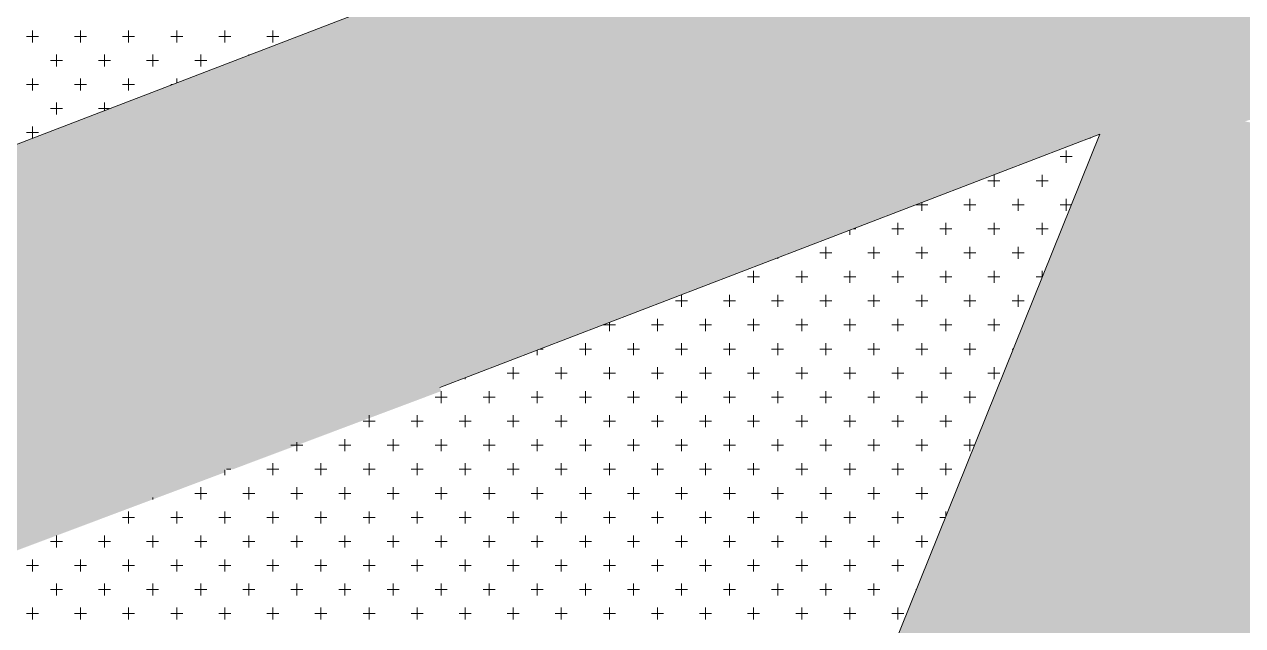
# Model space of a CAD drawing. Header units: metres. Extents: x 476631 to 477421, y 4483749 to 4484052.
# Drawn here: x 477210.7 to 477242.88, y 4483885.18 to 4483901.05 of the extents above; entities that cross this region are included whole.
import ezdxf

# ---------------------------------------------------------------- set-up
doc = ezdxf.new("R2010")
doc.units = ezdxf.units.M
for name, color, linetype, lineweight in [('PL_PARK', 97, 'Continuous', 0), ('serbest', 10, 'Continuous', 0), ('TK_PARSEL', 1, 'Continuous', 0)]:
    doc.layers.add(name, color=color, linetype=linetype, lineweight=lineweight)

msp = doc.modelspace()

# ---------------------------------------------------------------- hatches: boundary and pattern name
at = {"layer": 'serbest', "true_color": 0x636466}
h = msp.add_hatch(color=251, dxfattribs=at)
h.dxf.hatch_style = 1
h.paths.add_polyline_path([(477256.761, 4483902.936), (477254.463, 4483908.153), (477244.421, 4483910.901), (477218.091, 4483900.801), (477221.672, 4483891.465), (477239.114, 4483898.155), (477242.941, 4483898.49)])
h = msp.add_hatch(color=251, dxfattribs=at)
h.dxf.hatch_style = 1
h.paths.add_polyline_path([(477215.994, 4483889.224), (477215.994, 4483889.305), (477216.209, 4483889.305), (477217.899, 4483889.939), (477217.899, 4483889.94), (477217.901, 4483889.94), (477221.709, 4483891.369), (477218.091, 4483900.801), (477204.091, 4483895.432), (477191.216, 4483887.727), (477190.837, 4483875.132), (477199.474, 4483878.837), (477199.62, 4483881.102), (477208.483, 4483886.405)])
at = {"layer": 'TK_PARSEL', "true_color": 0x136734}
h = msp.add_hatch(color=116, dxfattribs=at)
h.dxf.hatch_style = 1
h.paths.add_polyline_path([(477293.856, 4483888.608), (477242.941, 4483898.49), (477239.114, 4483898.155), (477239.11, 4483898.154), (477227.122, 4483868.421), (477230.146, 4483867.519), (477246.269, 4483859.335), (477256.296, 4483857.09), (477260.598, 4483856.127), (477271.1, 4483856.06), (477279.105, 4483856.009), (477280.268, 4483856.001), (477286.325, 4483858.137), (477291.531, 4483859.973), (477302.475, 4483867.147), (477310.3, 4483871.581)])

# ---------------------------------------------------------------- linework, layer by layer
at = {"layer": 'PL_PARK', "color": 3}
for p, q in [((477224.256, 4483903.167), (477204.091, 4483895.432)), ((477221.672, 4483891.465), (477239.11, 4483898.154)), ((477239.11, 4483898.154), (477227.122, 4483868.421))]:
    msp.add_line(p, q, dxfattribs=at)
at = {"layer": 'PL_PARK', "color": 3, "linetype": 'Continuous'}
for p, q in [((477210.914, 4483900.576), (477210.914, 4483900.894)), ((477212.184, 4483900.576), (477212.184, 4483900.894)), ((477213.454, 4483900.576), (477213.454, 4483900.894)), ((477214.724, 4483900.576), (477214.724, 4483900.894)), ((477215.994, 4483900.576), (477215.994, 4483900.894)), ((477217.264, 4483900.576), (477217.264, 4483900.894)), ((477210.755, 4483900.735), (477211.072, 4483900.735)), ((477212.025, 4483900.735), (477212.342, 4483900.735)), ((477213.295, 4483900.735), (477213.612, 4483900.735)), ((477214.565, 4483900.735), (477214.882, 4483900.735)), ((477215.835, 4483900.735), (477216.152, 4483900.735)), ((477217.105, 4483900.735), (477217.422, 4483900.735)), ((477211.549, 4483899.941), (477211.549, 4483900.259)), ((477212.819, 4483899.941), (477212.819, 4483900.259)), ((477214.089, 4483899.941), (477214.089, 4483900.259)), ((477215.359, 4483899.941), (477215.359, 4483900.259)), ((477216.629, 4483900.241), (477216.629, 4483900.259)), ((477211.39, 4483900.1), (477211.707, 4483900.1)), ((477212.66, 4483900.1), (477212.977, 4483900.1)), ((477213.93, 4483900.1), (477214.247, 4483900.1)), ((477215.2, 4483900.1), (477215.517, 4483900.1)), ((477210.914, 4483899.306), (477210.914, 4483899.624)), ((477212.184, 4483899.306), (477212.184, 4483899.624)), ((477213.454, 4483899.306), (477213.454, 4483899.624)), ((477214.724, 4483899.51), (477214.724, 4483899.624)), ((477210.755, 4483899.465), (477211.072, 4483899.465)), ((477212.025, 4483899.465), (477212.342, 4483899.465)), ((477213.295, 4483899.465), (477213.612, 4483899.465)), ((477214.565, 4483899.465), (477214.606, 4483899.465)), ((477211.549, 4483898.671), (477211.549, 4483898.989)), ((477212.819, 4483898.779), (477212.819, 4483898.989)), ((477211.39, 4483898.83), (477211.707, 4483898.83)), ((477212.66, 4483898.83), (477212.951, 4483898.83)), ((477210.914, 4483898.049), (477210.914, 4483898.354)), ((477210.755, 4483898.195), (477211.072, 4483898.195)), ((477238.854, 4483898.036), (477238.854, 4483898.055)), ((477238.219, 4483897.401), (477238.219, 4483897.719)), ((477238.06, 4483897.56), (477238.378, 4483897.56)), ((477236.314, 4483896.766), (477236.314, 4483897.081)), ((477237.584, 4483896.766), (477237.584, 4483897.084)), ((477236.155, 4483896.925), (477236.472, 4483896.925)), ((477237.425, 4483896.925), (477237.742, 4483896.925)), ((477234.409, 4483896.131), (477234.409, 4483896.35)), ((477235.679, 4483896.131), (477235.679, 4483896.449)), ((477236.949, 4483896.131), (477236.949, 4483896.449)), ((477238.219, 4483896.131), (477238.219, 4483896.449)), ((477234.252, 4483896.29), (477234.567, 4483896.29)), ((477235.52, 4483896.29), (477235.837, 4483896.29)), ((477236.79, 4483896.29), (477237.107, 4483896.29)), ((477238.06, 4483896.29), (477238.358, 4483896.29)), ((477233.774, 4483895.496), (477233.774, 4483895.814)), ((477235.044, 4483895.496), (477235.044, 4483895.814)), ((477236.314, 4483895.496), (477236.314, 4483895.814)), ((477237.584, 4483895.496), (477237.584, 4483895.814)), ((477232.504, 4483895.496), (477232.504, 4483895.62)), ((477232.596, 4483895.655), (477232.662, 4483895.655)), ((477233.615, 4483895.655), (477233.932, 4483895.655)), ((477234.885, 4483895.655), (477235.202, 4483895.655)), ((477236.155, 4483895.655), (477236.472, 4483895.655)), ((477237.425, 4483895.655), (477237.742, 4483895.655)), ((477231.869, 4483894.861), (477231.869, 4483895.179)), ((477233.139, 4483894.861), (477233.139, 4483895.179)), ((477234.409, 4483894.861), (477234.409, 4483895.179)), ((477235.679, 4483894.861), (477235.679, 4483895.179)), ((477236.949, 4483894.861), (477236.949, 4483895.179)), ((477230.599, 4483894.861), (477230.599, 4483894.889)), ((477231.71, 4483895.02), (477232.027, 4483895.02)), ((477232.98, 4483895.02), (477233.297, 4483895.02)), ((477234.25, 4483895.02), (477234.567, 4483895.02)), ((477235.52, 4483895.02), (477235.837, 4483895.02)), ((477236.79, 4483895.02), (477237.107, 4483895.02)), ((477229.964, 4483894.226), (477229.964, 4483894.544)), ((477231.234, 4483894.226), (477231.234, 4483894.544)), ((477232.504, 4483894.226), (477232.504, 4483894.544)), ((477233.774, 4483894.226), (477233.774, 4483894.544)), ((477235.044, 4483894.226), (477235.044, 4483894.544)), ((477236.314, 4483894.226), (477236.314, 4483894.544)), ((477237.584, 4483894.369), (477237.584, 4483894.544)), ((477229.805, 4483894.385), (477230.122, 4483894.385)), ((477231.075, 4483894.385), (477231.392, 4483894.385)), ((477232.345, 4483894.385), (477232.662, 4483894.385)), ((477233.615, 4483894.385), (477233.932, 4483894.385)), ((477234.885, 4483894.385), (477235.202, 4483894.385)), ((477236.155, 4483894.385), (477236.472, 4483894.385)), ((477237.425, 4483894.385), (477237.59, 4483894.385)), ((477227.9, 4483893.75), (477228.217, 4483893.75)), ((477228.059, 4483893.591), (477228.059, 4483893.909)), ((477229.17, 4483893.75), (477229.487, 4483893.75)), ((477229.329, 4483893.591), (477229.329, 4483893.909)), ((477230.44, 4483893.75), (477230.757, 4483893.75)), ((477230.599, 4483893.591), (477230.599, 4483893.909)), ((477231.71, 4483893.75), (477232.027, 4483893.75)), ((477231.869, 4483893.591), (477231.869, 4483893.909)), ((477232.98, 4483893.75), (477233.297, 4483893.75)), ((477233.139, 4483893.591), (477233.139, 4483893.909)), ((477234.25, 4483893.75), (477234.567, 4483893.75)), ((477234.409, 4483893.591), (477234.409, 4483893.909)), ((477235.52, 4483893.75), (477235.837, 4483893.75)), ((477235.679, 4483893.591), (477235.679, 4483893.909)), ((477236.79, 4483893.75), (477237.107, 4483893.75)), ((477236.949, 4483893.591), (477236.949, 4483893.909)), ((477225.995, 4483893.115), (477226.312, 4483893.115)), ((477226.154, 4483892.956), (477226.154, 4483893.184)), ((477227.265, 4483893.115), (477227.582, 4483893.115)), ((477227.424, 4483892.956), (477227.424, 4483893.274)), ((477228.535, 4483893.115), (477228.852, 4483893.115)), ((477228.694, 4483892.956), (477228.694, 4483893.274)), ((477229.805, 4483893.115), (477230.122, 4483893.115)), ((477229.964, 4483892.956), (477229.964, 4483893.274)), ((477231.075, 4483893.115), (477231.392, 4483893.115)), ((477231.234, 4483892.956), (477231.234, 4483893.274)), ((477232.345, 4483893.115), (477232.662, 4483893.115)), ((477232.504, 4483892.956), (477232.504, 4483893.274)), ((477233.615, 4483893.115), (477233.932, 4483893.115)), ((477233.774, 4483892.956), (477233.774, 4483893.274)), ((477234.885, 4483893.115), (477235.202, 4483893.115)), ((477235.044, 4483892.956), (477235.044, 4483893.274)), ((477236.155, 4483893.115), (477236.472, 4483893.115)), ((477236.314, 4483892.956), (477236.314, 4483893.274)), ((477224.319, 4483892.48), (477224.407, 4483892.48)), ((477225.36, 4483892.48), (477225.677, 4483892.48)), ((477225.519, 4483892.321), (477225.519, 4483892.639)), ((477226.63, 4483892.48), (477226.947, 4483892.48)), ((477226.789, 4483892.321), (477226.789, 4483892.639)), ((477227.9, 4483892.48), (477228.217, 4483892.48)), ((477228.059, 4483892.321), (477228.059, 4483892.639)), ((477229.17, 4483892.48), (477229.487, 4483892.48)), ((477229.329, 4483892.321), (477229.329, 4483892.639)), ((477230.44, 4483892.48), (477230.757, 4483892.48)), ((477230.599, 4483892.321), (477230.599, 4483892.639)), ((477231.71, 4483892.48), (477232.027, 4483892.48)), ((477231.869, 4483892.321), (477231.869, 4483892.639)), ((477232.98, 4483892.48), (477233.297, 4483892.48)), ((477233.139, 4483892.321), (477233.139, 4483892.639)), ((477234.25, 4483892.48), (477234.567, 4483892.48)), ((477234.409, 4483892.321), (477234.409, 4483892.639)), ((477235.52, 4483892.48), (477235.837, 4483892.48)), ((477235.679, 4483892.321), (477235.679, 4483892.639)), ((477236.79, 4483892.48), (477236.822, 4483892.48)), ((477224.249, 4483892.321), (477224.249, 4483892.453)), ((477223.455, 4483891.845), (477223.772, 4483891.845)), ((477223.614, 4483891.686), (477223.614, 4483892.004)), ((477224.725, 4483891.845), (477225.042, 4483891.845)), ((477224.884, 4483891.686), (477224.884, 4483892.004)), ((477225.995, 4483891.845), (477226.312, 4483891.845)), ((477226.154, 4483891.686), (477226.154, 4483892.004)), ((477227.265, 4483891.845), (477227.582, 4483891.845)), ((477227.424, 4483891.686), (477227.424, 4483892.004)), ((477228.535, 4483891.845), (477228.852, 4483891.845)), ((477228.694, 4483891.686), (477228.694, 4483892.004)), ((477229.805, 4483891.845), (477230.122, 4483891.845)), ((477229.964, 4483891.686), (477229.964, 4483892.004)), ((477231.075, 4483891.845), (477231.392, 4483891.845)), ((477231.234, 4483891.686), (477231.234, 4483892.004)), ((477232.345, 4483891.845), (477232.662, 4483891.845)), ((477232.504, 4483891.686), (477232.504, 4483892.004)), ((477233.615, 4483891.845), (477233.932, 4483891.845)), ((477233.774, 4483891.686), (477233.774, 4483892.004)), ((477234.885, 4483891.845), (477235.202, 4483891.845)), ((477235.044, 4483891.686), (477235.044, 4483892.004)), ((477236.155, 4483891.845), (477236.472, 4483891.845)), ((477236.314, 4483891.686), (477236.314, 4483892.004)), ((477222.344, 4483891.686), (477222.344, 4483891.722)), ((477221.55, 4483891.21), (477221.867, 4483891.21)), ((477221.709, 4483891.051), (477221.709, 4483891.369)), ((477222.82, 4483891.21), (477223.137, 4483891.21)), ((477222.979, 4483891.051), (477222.979, 4483891.369)), ((477224.09, 4483891.21), (477224.407, 4483891.21)), ((477224.249, 4483891.051), (477224.249, 4483891.369)), ((477225.36, 4483891.21), (477225.677, 4483891.21)), ((477225.519, 4483891.051), (477225.519, 4483891.369)), ((477226.63, 4483891.21), (477226.947, 4483891.21)), ((477226.789, 4483891.051), (477226.789, 4483891.369)), ((477227.9, 4483891.21), (477228.217, 4483891.21)), ((477228.059, 4483891.051), (477228.059, 4483891.369)), ((477229.17, 4483891.21), (477229.487, 4483891.21)), ((477229.329, 4483891.051), (477229.329, 4483891.369)), ((477230.44, 4483891.21), (477230.757, 4483891.21)), ((477230.599, 4483891.051), (477230.599, 4483891.369)), ((477231.71, 4483891.21), (477232.027, 4483891.21)), ((477231.869, 4483891.051), (477231.869, 4483891.369)), ((477232.98, 4483891.21), (477233.297, 4483891.21)), ((477233.139, 4483891.051), (477233.139, 4483891.369)), ((477234.25, 4483891.21), (477234.567, 4483891.21)), ((477234.409, 4483891.051), (477234.409, 4483891.369)), ((477235.52, 4483891.21), (477235.837, 4483891.21)), ((477235.679, 4483891.051), (477235.679, 4483891.369)), ((477219.645, 4483890.575), (477219.962, 4483890.575)), ((477219.804, 4483890.416), (477219.804, 4483890.734)), ((477220.915, 4483890.575), (477221.232, 4483890.575)), ((477221.074, 4483890.416), (477221.074, 4483890.734)), ((477222.185, 4483890.575), (477222.502, 4483890.575)), ((477222.344, 4483890.416), (477222.344, 4483890.734)), ((477223.455, 4483890.575), (477223.772, 4483890.575)), ((477223.614, 4483890.416), (477223.614, 4483890.734)), ((477224.725, 4483890.575), (477225.042, 4483890.575)), ((477224.884, 4483890.416), (477224.884, 4483890.734)), ((477225.995, 4483890.575), (477226.312, 4483890.575)), ((477226.154, 4483890.416), (477226.154, 4483890.734)), ((477227.265, 4483890.575), (477227.582, 4483890.575)), ((477227.424, 4483890.416), (477227.424, 4483890.734)), ((477228.535, 4483890.575), (477228.852, 4483890.575)), ((477228.694, 4483890.416), (477228.694, 4483890.734)), ((477229.805, 4483890.575), (477230.122, 4483890.575)), ((477229.964, 4483890.416), (477229.964, 4483890.734)), ((477231.075, 4483890.575), (477231.392, 4483890.575)), ((477231.234, 4483890.416), (477231.234, 4483890.734)), ((477232.345, 4483890.575), (477232.662, 4483890.575)), ((477232.504, 4483890.416), (477232.504, 4483890.734)), ((477233.615, 4483890.575), (477233.932, 4483890.575)), ((477233.774, 4483890.416), (477233.774, 4483890.734)), ((477234.885, 4483890.575), (477235.202, 4483890.575)), ((477235.044, 4483890.416), (477235.044, 4483890.734)), ((477217.74, 4483889.94), (477218.057, 4483889.94)), ((477217.899, 4483889.781), (477217.899, 4483890.017)), ((477219.01, 4483889.94), (477219.327, 4483889.94)), ((477219.169, 4483889.781), (477219.169, 4483890.099)), ((477220.28, 4483889.94), (477220.597, 4483889.94)), ((477220.439, 4483889.781), (477220.439, 4483890.099)), ((477221.55, 4483889.94), (477221.867, 4483889.94)), ((477221.709, 4483889.781), (477221.709, 4483890.099)), ((477222.82, 4483889.94), (477223.137, 4483889.94)), ((477222.979, 4483889.781), (477222.979, 4483890.099)), ((477224.09, 4483889.94), (477224.407, 4483889.94)), ((477224.249, 4483889.781), (477224.249, 4483890.099)), ((477225.36, 4483889.94), (477225.677, 4483889.94)), ((477225.519, 4483889.781), (477225.519, 4483890.099)), ((477226.63, 4483889.94), (477226.947, 4483889.94)), ((477226.789, 4483889.781), (477226.789, 4483890.099)), ((477227.9, 4483889.94), (477228.217, 4483889.94)), ((477228.059, 4483889.781), (477228.059, 4483890.099)), ((477229.17, 4483889.94), (477229.487, 4483889.94)), ((477229.329, 4483889.781), (477229.329, 4483890.099)), ((477230.44, 4483889.94), (477230.757, 4483889.94)), ((477230.599, 4483889.781), (477230.599, 4483890.099)), ((477231.71, 4483889.94), (477232.027, 4483889.94)), ((477231.869, 4483889.781), (477231.869, 4483890.099)), ((477232.98, 4483889.94), (477233.297, 4483889.94)), ((477233.139, 4483889.781), (477233.139, 4483890.099)), ((477234.25, 4483889.94), (477234.567, 4483889.94)), ((477234.409, 4483889.781), (477234.409, 4483890.099)), ((477235.52, 4483889.94), (477235.798, 4483889.94)), ((477235.679, 4483889.781), (477235.679, 4483890.099)), ((477215.994, 4483889.146), (477215.994, 4483889.287)), ((477216.042, 4483889.305), (477216.152, 4483889.305)), ((477217.105, 4483889.305), (477217.422, 4483889.305)), ((477217.264, 4483889.146), (477217.264, 4483889.464)), ((477218.375, 4483889.305), (477218.692, 4483889.305)), ((477218.534, 4483889.146), (477218.534, 4483889.464)), ((477219.645, 4483889.305), (477219.962, 4483889.305)), ((477219.804, 4483889.146), (477219.804, 4483889.464)), ((477220.915, 4483889.305), (477221.232, 4483889.305)), ((477221.074, 4483889.146), (477221.074, 4483889.464)), ((477222.185, 4483889.305), (477222.502, 4483889.305)), ((477222.344, 4483889.146), (477222.344, 4483889.464)), ((477223.455, 4483889.305), (477223.772, 4483889.305)), ((477223.614, 4483889.146), (477223.614, 4483889.464)), ((477224.725, 4483889.305), (477225.042, 4483889.305)), ((477224.884, 4483889.146), (477224.884, 4483889.464)), ((477225.995, 4483889.305), (477226.312, 4483889.305)), ((477226.154, 4483889.146), (477226.154, 4483889.464)), ((477227.265, 4483889.305), (477227.582, 4483889.305)), ((477227.424, 4483889.146), (477227.424, 4483889.464)), ((477228.535, 4483889.305), (477228.852, 4483889.305)), ((477228.694, 4483889.146), (477228.694, 4483889.464)), ((477229.805, 4483889.305), (477230.122, 4483889.305)), ((477229.964, 4483889.146), (477229.964, 4483889.464)), ((477231.075, 4483889.305), (477231.392, 4483889.305)), ((477231.234, 4483889.146), (477231.234, 4483889.464)), ((477232.345, 4483889.305), (477232.662, 4483889.305)), ((477232.504, 4483889.146), (477232.504, 4483889.464)), ((477233.615, 4483889.305), (477233.932, 4483889.305)), ((477233.774, 4483889.146), (477233.774, 4483889.464)), ((477234.885, 4483889.305), (477235.202, 4483889.305)), ((477235.044, 4483889.146), (477235.044, 4483889.464)), ((477215.2, 4483888.67), (477215.517, 4483888.67)), ((477215.359, 4483888.511), (477215.359, 4483888.829)), ((477216.47, 4483888.67), (477216.787, 4483888.67)), ((477216.629, 4483888.511), (477216.629, 4483888.829)), ((477217.74, 4483888.67), (477218.057, 4483888.67)), ((477217.899, 4483888.511), (477217.899, 4483888.829)), ((477219.01, 4483888.67), (477219.327, 4483888.67)), ((477219.169, 4483888.511), (477219.169, 4483888.829)), ((477220.28, 4483888.67), (477220.597, 4483888.67)), ((477220.439, 4483888.511), (477220.439, 4483888.829)), ((477221.55, 4483888.67), (477221.867, 4483888.67)), ((477221.709, 4483888.511), (477221.709, 4483888.829)), ((477222.82, 4483888.67), (477223.137, 4483888.67)), ((477222.979, 4483888.511), (477222.979, 4483888.829)), ((477224.09, 4483888.67), (477224.407, 4483888.67)), ((477224.249, 4483888.511), (477224.249, 4483888.829)), ((477225.36, 4483888.67), (477225.677, 4483888.67)), ((477225.519, 4483888.511), (477225.519, 4483888.829)), ((477226.63, 4483888.67), (477226.947, 4483888.67)), ((477226.789, 4483888.511), (477226.789, 4483888.829)), ((477227.9, 4483888.67), (477228.217, 4483888.67)), ((477228.059, 4483888.511), (477228.059, 4483888.829)), ((477229.17, 4483888.67), (477229.487, 4483888.67)), ((477229.329, 4483888.511), (477229.329, 4483888.829)), ((477230.44, 4483888.67), (477230.757, 4483888.67)), ((477230.599, 4483888.511), (477230.599, 4483888.829)), ((477231.71, 4483888.67), (477232.027, 4483888.67)), ((477231.869, 4483888.511), (477231.869, 4483888.829)), ((477232.98, 4483888.67), (477233.297, 4483888.67)), ((477233.139, 4483888.511), (477233.139, 4483888.829)), ((477234.25, 4483888.67), (477234.567, 4483888.67)), ((477234.409, 4483888.511), (477234.409, 4483888.829)), ((477214.089, 4483888.511), (477214.089, 4483888.556)), ((477213.295, 4483888.035), (477213.612, 4483888.035)), ((477213.454, 4483887.876), (477213.454, 4483888.194)), ((477214.565, 4483888.035), (477214.882, 4483888.035)), ((477214.724, 4483887.876), (477214.724, 4483888.194)), ((477215.835, 4483888.035), (477216.152, 4483888.035)), ((477215.994, 4483887.876), (477215.994, 4483888.194)), ((477217.105, 4483888.035), (477217.422, 4483888.035)), ((477217.264, 4483887.876), (477217.264, 4483888.194)), ((477218.375, 4483888.035), (477218.692, 4483888.035)), ((477218.534, 4483887.876), (477218.534, 4483888.194)), ((477219.645, 4483888.035), (477219.962, 4483888.035)), ((477219.804, 4483887.876), (477219.804, 4483888.194)), ((477220.915, 4483888.035), (477221.232, 4483888.035)), ((477221.074, 4483887.876), (477221.074, 4483888.194)), ((477222.185, 4483888.035), (477222.502, 4483888.035)), ((477222.344, 4483887.876), (477222.344, 4483888.194)), ((477223.455, 4483888.035), (477223.772, 4483888.035)), ((477223.614, 4483887.876), (477223.614, 4483888.194)), ((477224.725, 4483888.035), (477225.042, 4483888.035)), ((477224.884, 4483887.876), (477224.884, 4483888.194)), ((477225.995, 4483888.035), (477226.312, 4483888.035)), ((477226.154, 4483887.876), (477226.154, 4483888.194)), ((477227.265, 4483888.035), (477227.582, 4483888.035)), ((477227.424, 4483887.876), (477227.424, 4483888.194)), ((477228.535, 4483888.035), (477228.852, 4483888.035)), ((477228.694, 4483887.876), (477228.694, 4483888.194)), ((477229.805, 4483888.035), (477230.122, 4483888.035)), ((477229.964, 4483887.876), (477229.964, 4483888.194)), ((477231.075, 4483888.035), (477231.392, 4483888.035)), ((477231.234, 4483887.876), (477231.234, 4483888.194)), ((477232.345, 4483888.035), (477232.662, 4483888.035)), ((477232.504, 4483887.876), (477232.504, 4483888.194)), ((477233.615, 4483888.035), (477233.932, 4483888.035)), ((477233.774, 4483887.876), (477233.774, 4483888.194)), ((477234.885, 4483888.035), (477235.03, 4483888.035)), ((477235.044, 4483888.069), (477235.044, 4483888.194)), ((477211.39, 4483887.4), (477211.707, 4483887.4)), ((477211.549, 4483887.241), (477211.549, 4483887.559)), ((477212.66, 4483887.4), (477212.977, 4483887.4)), ((477212.819, 4483887.241), (477212.819, 4483887.559)), ((477213.93, 4483887.4), (477214.247, 4483887.4)), ((477214.089, 4483887.241), (477214.089, 4483887.559)), ((477215.2, 4483887.4), (477215.517, 4483887.4)), ((477215.359, 4483887.241), (477215.359, 4483887.559)), ((477216.47, 4483887.4), (477216.787, 4483887.4)), ((477216.629, 4483887.241), (477216.629, 4483887.559)), ((477217.74, 4483887.4), (477218.057, 4483887.4)), ((477217.899, 4483887.241), (477217.899, 4483887.559)), ((477219.01, 4483887.4), (477219.327, 4483887.4)), ((477219.169, 4483887.241), (477219.169, 4483887.559)), ((477220.28, 4483887.4), (477220.597, 4483887.4)), ((477220.439, 4483887.241), (477220.439, 4483887.559)), ((477221.55, 4483887.4), (477221.867, 4483887.4)), ((477221.709, 4483887.241), (477221.709, 4483887.559)), ((477222.82, 4483887.4), (477223.137, 4483887.4)), ((477222.979, 4483887.241), (477222.979, 4483887.559)), ((477224.09, 4483887.4), (477224.407, 4483887.4)), ((477224.249, 4483887.241), (477224.249, 4483887.559)), ((477225.36, 4483887.4), (477225.677, 4483887.4)), ((477225.519, 4483887.241), (477225.519, 4483887.559)), ((477226.63, 4483887.4), (477226.947, 4483887.4)), ((477226.789, 4483887.241), (477226.789, 4483887.559)), ((477227.9, 4483887.4), (477228.217, 4483887.4)), ((477228.059, 4483887.241), (477228.059, 4483887.559)), ((477229.17, 4483887.4), (477229.487, 4483887.4)), ((477229.329, 4483887.241), (477229.329, 4483887.559)), ((477230.44, 4483887.4), (477230.757, 4483887.4)), ((477230.599, 4483887.241), (477230.599, 4483887.559)), ((477231.71, 4483887.4), (477232.027, 4483887.4)), ((477231.869, 4483887.241), (477231.869, 4483887.559)), ((477232.98, 4483887.4), (477233.297, 4483887.4)), ((477233.139, 4483887.241), (477233.139, 4483887.559)), ((477234.25, 4483887.4), (477234.567, 4483887.4)), ((477234.409, 4483887.241), (477234.409, 4483887.559)), ((477210.755, 4483886.765), (477211.072, 4483886.765)), ((477210.914, 4483886.606), (477210.914, 4483886.924)), ((477212.025, 4483886.765), (477212.342, 4483886.765)), ((477212.184, 4483886.606), (477212.184, 4483886.924)), ((477213.295, 4483886.765), (477213.612, 4483886.765)), ((477213.454, 4483886.606), (477213.454, 4483886.924)), ((477214.565, 4483886.765), (477214.882, 4483886.765)), ((477214.724, 4483886.606), (477214.724, 4483886.924)), ((477215.835, 4483886.765), (477216.152, 4483886.765)), ((477215.994, 4483886.606), (477215.994, 4483886.924)), ((477217.105, 4483886.765), (477217.422, 4483886.765)), ((477217.264, 4483886.606), (477217.264, 4483886.924)), ((477218.375, 4483886.765), (477218.692, 4483886.765)), ((477218.534, 4483886.606), (477218.534, 4483886.924)), ((477219.645, 4483886.765), (477219.962, 4483886.765)), ((477219.804, 4483886.606), (477219.804, 4483886.924)), ((477220.915, 4483886.765), (477221.232, 4483886.765)), ((477221.074, 4483886.606), (477221.074, 4483886.924)), ((477222.185, 4483886.765), (477222.502, 4483886.765)), ((477222.344, 4483886.606), (477222.344, 4483886.924)), ((477223.455, 4483886.765), (477223.772, 4483886.765)), ((477223.614, 4483886.606), (477223.614, 4483886.924)), ((477224.725, 4483886.765), (477225.042, 4483886.765)), ((477224.884, 4483886.606), (477224.884, 4483886.924)), ((477225.995, 4483886.765), (477226.312, 4483886.765)), ((477226.154, 4483886.606), (477226.154, 4483886.924)), ((477227.265, 4483886.765), (477227.582, 4483886.765)), ((477227.424, 4483886.606), (477227.424, 4483886.924)), ((477228.535, 4483886.765), (477228.852, 4483886.765)), ((477228.694, 4483886.606), (477228.694, 4483886.924)), ((477229.805, 4483886.765), (477230.122, 4483886.765)), ((477229.964, 4483886.606), (477229.964, 4483886.924)), ((477231.075, 4483886.765), (477231.392, 4483886.765)), ((477231.234, 4483886.606), (477231.234, 4483886.924)), ((477232.345, 4483886.765), (477232.662, 4483886.765)), ((477232.504, 4483886.606), (477232.504, 4483886.924)), ((477233.615, 4483886.765), (477233.932, 4483886.765)), ((477233.774, 4483886.606), (477233.774, 4483886.924)), ((477211.39, 4483886.13), (477211.707, 4483886.13)), ((477211.549, 4483885.971), (477211.549, 4483886.289)), ((477212.66, 4483886.13), (477212.977, 4483886.13)), ((477212.819, 4483885.971), (477212.819, 4483886.289)), ((477213.93, 4483886.13), (477214.247, 4483886.13)), ((477214.089, 4483885.971), (477214.089, 4483886.289)), ((477215.2, 4483886.13), (477215.517, 4483886.13)), ((477215.359, 4483885.971), (477215.359, 4483886.289)), ((477216.47, 4483886.13), (477216.787, 4483886.13)), ((477216.629, 4483885.971), (477216.629, 4483886.289)), ((477217.74, 4483886.13), (477218.057, 4483886.13)), ((477217.899, 4483885.971), (477217.899, 4483886.289)), ((477219.01, 4483886.13), (477219.327, 4483886.13)), ((477219.169, 4483885.971), (477219.169, 4483886.289)), ((477220.28, 4483886.13), (477220.597, 4483886.13)), ((477220.439, 4483885.971), (477220.439, 4483886.289)), ((477221.55, 4483886.13), (477221.867, 4483886.13)), ((477221.709, 4483885.971), (477221.709, 4483886.289)), ((477222.82, 4483886.13), (477223.137, 4483886.13)), ((477222.979, 4483885.971), (477222.979, 4483886.289)), ((477224.09, 4483886.13), (477224.407, 4483886.13)), ((477224.249, 4483885.971), (477224.249, 4483886.289)), ((477225.36, 4483886.13), (477225.677, 4483886.13)), ((477225.519, 4483885.971), (477225.519, 4483886.289)), ((477226.63, 4483886.13), (477226.947, 4483886.13)), ((477226.789, 4483885.971), (477226.789, 4483886.289)), ((477227.9, 4483886.13), (477228.217, 4483886.13)), ((477228.059, 4483885.971), (477228.059, 4483886.289)), ((477229.17, 4483886.13), (477229.487, 4483886.13)), ((477229.329, 4483885.971), (477229.329, 4483886.289)), ((477230.44, 4483886.13), (477230.757, 4483886.13)), ((477230.599, 4483885.971), (477230.599, 4483886.289)), ((477231.71, 4483886.13), (477232.027, 4483886.13)), ((477231.869, 4483885.971), (477231.869, 4483886.289)), ((477232.98, 4483886.13), (477233.297, 4483886.13)), ((477233.139, 4483885.971), (477233.139, 4483886.289)), ((477234.25, 4483886.13), (477234.262, 4483886.13)), ((477210.755, 4483885.495), (477211.072, 4483885.495)), ((477210.914, 4483885.336), (477210.914, 4483885.654)), ((477212.025, 4483885.495), (477212.342, 4483885.495)), ((477212.184, 4483885.336), (477212.184, 4483885.654)), ((477213.295, 4483885.495), (477213.612, 4483885.495)), ((477213.454, 4483885.336), (477213.454, 4483885.654)), ((477214.565, 4483885.495), (477214.882, 4483885.495)), ((477214.724, 4483885.336), (477214.724, 4483885.654)), ((477215.835, 4483885.495), (477216.152, 4483885.495)), ((477215.994, 4483885.336), (477215.994, 4483885.654)), ((477217.105, 4483885.495), (477217.422, 4483885.495)), ((477217.264, 4483885.336), (477217.264, 4483885.654)), ((477218.375, 4483885.495), (477218.692, 4483885.495)), ((477218.534, 4483885.336), (477218.534, 4483885.654)), ((477219.645, 4483885.495), (477219.962, 4483885.495)), ((477219.804, 4483885.336), (477219.804, 4483885.654)), ((477220.915, 4483885.495), (477221.232, 4483885.495)), ((477221.074, 4483885.336), (477221.074, 4483885.654)), ((477222.185, 4483885.495), (477222.502, 4483885.495)), ((477222.344, 4483885.336), (477222.344, 4483885.654)), ((477223.455, 4483885.495), (477223.772, 4483885.495)), ((477223.614, 4483885.336), (477223.614, 4483885.654)), ((477224.725, 4483885.495), (477225.042, 4483885.495)), ((477224.884, 4483885.336), (477224.884, 4483885.654)), ((477225.995, 4483885.495), (477226.312, 4483885.495)), ((477226.154, 4483885.336), (477226.154, 4483885.654)), ((477227.265, 4483885.495), (477227.582, 4483885.495)), ((477227.424, 4483885.336), (477227.424, 4483885.654)), ((477228.535, 4483885.495), (477228.852, 4483885.495)), ((477228.694, 4483885.336), (477228.694, 4483885.654)), ((477229.805, 4483885.495), (477230.122, 4483885.495)), ((477229.964, 4483885.336), (477229.964, 4483885.654)), ((477231.075, 4483885.495), (477231.392, 4483885.495)), ((477231.234, 4483885.336), (477231.234, 4483885.654)), ((477232.345, 4483885.495), (477232.662, 4483885.495)), ((477232.504, 4483885.336), (477232.504, 4483885.654)), ((477233.615, 4483885.495), (477233.932, 4483885.495)), ((477233.774, 4483885.336), (477233.774, 4483885.654))]:
    msp.add_line(p, q, dxfattribs=at)

doc.saveas('drawing.dxf')
